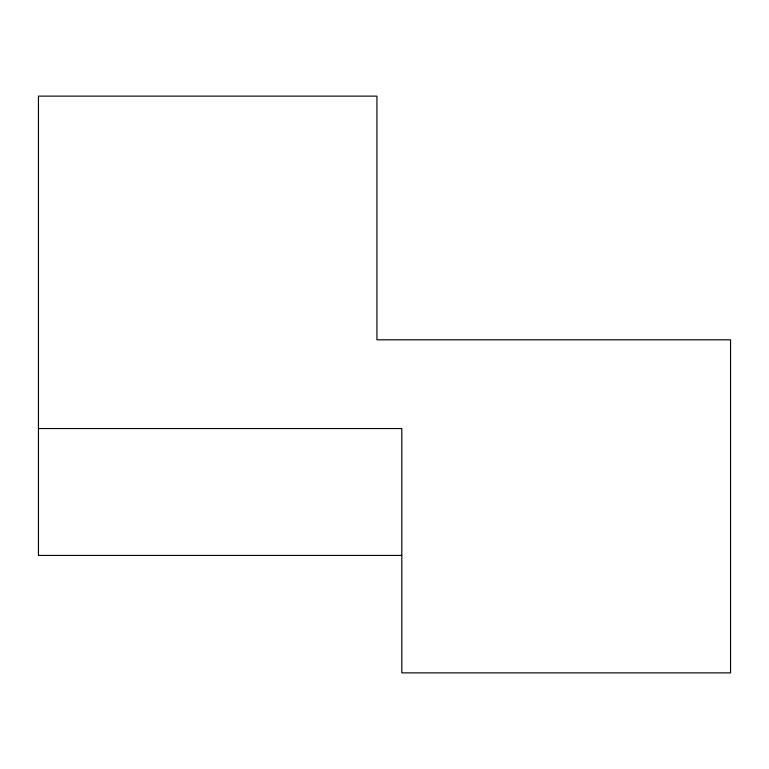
<?xml version="1.0" encoding="UTF-8"?>
<svg xmlns="http://www.w3.org/2000/svg" width="769" height="769" viewBox="0 0 769 769"><rect width="100%" height="100%" fill="white"/><g stroke="black" fill="none" stroke-linecap="round" stroke-linejoin="round"><path stroke-width="1.15" d="M38.45 428.544L401.803 428.544L401.803 672.875L730.55 672.875L730.55 339.802L376.935 339.802L376.935 96.125L38.45 96.125L38.45 555.429L401.803 555.429"/></g></svg>
